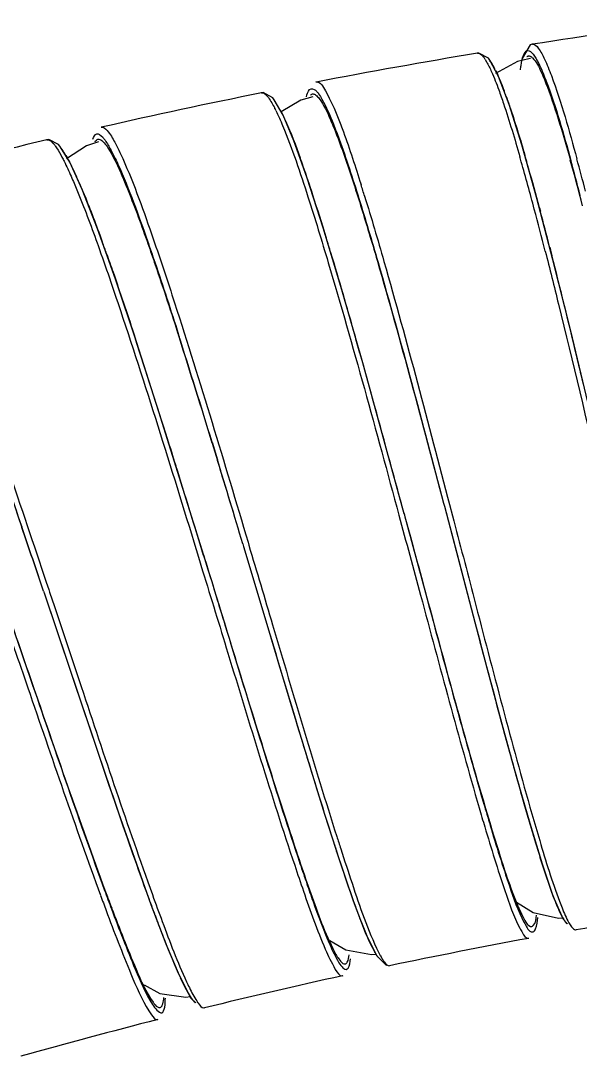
# Model space of a CAD drawing. Header units: millimetres. Extents: x 601 to 1195, y -13 to 407.
# Drawn here: x 964.51 to 971.29, y 370.12 to 382.66 of the extents above; entities that cross this region are included whole.
import ezdxf

# ---------------------------------------------------------------- set-up
doc = ezdxf.new("R2010")
doc.units = ezdxf.units.MM
doc.header["$LTSCALE"] = 0.1

msp = doc.modelspace()

# ---------------------------------------------------------------- linework, layer by layer
at = {"color": 7, "linetype": 'Continuous'}
for p, q in [((970.715, 382.372), (970.703, 382.371)), ((970.707, 382.372), (970.715, 382.372)), ((970.058, 382.265), (970.04, 382.263)), ((970.174, 382.201), (970.058, 382.265)), ((970.134, 382.188), (970.152, 382.158)), ((970.187, 382.172), (970.202, 382.153)), ((970.526, 382.163), (970.261, 382.018)), ((970.664, 382.196), (970.526, 382.163)), ((970.684, 382.197), (970.664, 382.196)), ((968.091, 381.914), (968.084, 381.912)), ((968.089, 381.913), (968.091, 381.914)), ((970.425, 381.642), (970.297, 381.98)), ((967.447, 381.785), (967.424, 381.782)), ((967.564, 381.721), (967.447, 381.785)), ((967.972, 381.733), (967.978, 381.757)), ((968.077, 381.761), (968.087, 381.754)), ((967.904, 381.695), (967.667, 381.551)), ((968.05, 381.736), (967.904, 381.695)), ((964.851, 381.217), (964.826, 381.213)), ((964.969, 381.156), (964.851, 381.217)), ((964.929, 381.141), (964.947, 381.116)), ((964.986, 381.127), (964.998, 381.113)), ((965.307, 381.141), (965.066, 380.982)), ((965.454, 381.188), (965.307, 381.141)), ((965.256, 380.613), (965.106, 380.942)), ((968.175, 380.146), (967.982, 380.749)), ((970.956, 379.759), (970.758, 380.518)), ((970.792, 380.39), (970.803, 380.349)), ((968.4, 379.396), (968.175, 380.146)), ((965.495, 379.991), (965.501, 379.975)), ((965.437, 379.967), (965.449, 379.933)), ((970.916, 379.915), (970.935, 379.842)), ((970.935, 379.842), (970.943, 379.812)), ((965.914, 378.766), (965.664, 379.513)), ((968.652, 378.514), (968.4, 379.396)), ((965.882, 378.864), (965.904, 378.799)), ((966.83, 377.551), (966.894, 377.338)), ((966.832, 377.54), (966.895, 377.331)), ((966.728, 376.178), (966.477, 376.993)), ((969.631, 376.815), (969.641, 376.779)), ((969.631, 376.814), (969.641, 376.779)), ((969.641, 376.779), (969.969, 375.528)), ((969.641, 376.779), (969.79, 376.21)), ((969.704, 376.796), (969.74, 376.661)), ((969.154, 376.687), (969.164, 376.65)), ((969.154, 376.685), (969.163, 376.65)), ((969.164, 376.65), (969.23, 376.407)), ((967.201, 376.323), (967.211, 376.288)), ((967.201, 376.322), (967.211, 376.288)), ((967.211, 376.288), (967.48, 375.388)), ((967.211, 376.288), (967.48, 375.388)), ((967.265, 376.34), (967.274, 376.307)), ((966.665, 376.16), (966.715, 375.995)), ((966.727, 376.179), (966.739, 376.142)), ((966.728, 376.178), (966.739, 376.143)), ((966.739, 376.143), (966.779, 376.012)), ((969.79, 376.21), (970.014, 375.356)), ((964.788, 375.749), (964.8, 375.715)), ((964.788, 375.749), (964.8, 375.714)), ((964.851, 375.769), (964.862, 375.736)), ((964.862, 375.736), (964.92, 375.563)), ((964.8, 375.715), (965.211, 374.492)), ((964.8, 375.714), (965.284, 374.274)), ((970.014, 375.356), (970.073, 375.135)), ((965.284, 374.274), (965.356, 374.063)), ((967.861, 374.121), (967.911, 373.955)), ((970.391, 373.944), (970.431, 373.799)), ((965.75, 372.907), (965.802, 372.759)), ((968.246, 372.876), (968.267, 372.81)), ((968.267, 372.81), (968.286, 372.75)), ((970.707, 372.824), (970.72, 372.781)), ((968.538, 372), (968.684, 371.616)), ((970.514, 371.981), (970.715, 371.855)), ((970.956, 372.058), (971.079, 371.774)), ((970.715, 371.855), (971.024, 371.79)), ((971.024, 371.79), (971.071, 371.794)), ((971.079, 371.774), (971.132, 371.719)), ((971.096, 371.756), (971.108, 371.739)), ((971.148, 371.733), (971.164, 371.706)), ((968.684, 371.616), (968.818, 371.335)), ((971.228, 371.647), (971.235, 371.647)), ((968.254, 371.518), (968.447, 371.404)), ((970.659, 371.544), (970.664, 371.545)), ((970.659, 371.544), (970.662, 371.544)), ((968.447, 371.404), (968.759, 371.348)), ((968.759, 371.348), (968.809, 371.354)), ((968.818, 371.335), (968.941, 371.214)), ((966.429, 371.097), (966.572, 370.82)), ((968.406, 371.09), (968.415, 371.092)), ((968.406, 371.09), (968.409, 371.09)), ((966.008, 370.981), (966.196, 370.877)), ((966.196, 370.877), (966.51, 370.83)), ((966.51, 370.83), (966.563, 370.838)), ((966.572, 370.82), (966.633, 370.764)), ((966.592, 370.799), (966.603, 370.786)), ((966.17, 370.56), (966.172, 370.561)), ((966.17, 370.56), (966.173, 370.561))]:
    msp.add_line(p, q, dxfattribs=at)
for points in [[(970.703, 382.371), (970.681, 382.364), (970.582, 382.2), (970.579, 382.176)], [(970.297, 381.98), (970.191, 382.179), (970.174, 382.201)], [(967.689, 381.511), (967.581, 381.699), (967.564, 381.721)], [(970.758, 380.518), (970.579, 381.152), (970.425, 381.642)], [(967.982, 380.749), (967.82, 381.2), (967.689, 381.511)], [(965.106, 380.942), (964.987, 381.135), (964.969, 381.156)], [(965.664, 379.513), (965.443, 380.135), (965.256, 380.613)], [(971.397, 377.952), (971.17, 378.9), (970.956, 379.759)], [(966.477, 376.993), (966.186, 377.92), (965.914, 378.766)], [(969.154, 376.685), (968.926, 377.526), (968.652, 378.514)], [(969.969, 375.528), (970.156, 374.821), (970.338, 374.141)], [(967.48, 375.388), (967.581, 375.05), (967.792, 374.35)], [(965.211, 374.492), (965.445, 373.8), (965.672, 373.134)], [(967.792, 374.35), (967.996, 373.677), (968.191, 373.049)], [(970.338, 374.141), (970.511, 373.507), (970.674, 372.937)], [(965.672, 373.134), (965.888, 372.514), (966.088, 371.955)], [(968.191, 373.049), (968.373, 372.485), (968.538, 372)], [(970.674, 372.937), (970.823, 372.448), (970.956, 372.058)], [(966.088, 371.955), (966.27, 371.477), (966.429, 371.097)]]:
    msp.add_lwpolyline(points, dxfattribs=at)
for centre, radius, start, end in [((982.961, 304.665), 78.666, 97.51551, 98.96156), ((982.961, 304.665), 78.666, 99.45199, 100.89804), ((969.729, 381.927), 0.482, 32.7596, 34.7371), ((969.258, 381.552), 1.121, 26.8847, 28.3417), ((982.961, 304.665), 78.666, 101.38872, 102.83476), ((965.714, 380.059), 4.968, 20.1564, 20.6257), ((965.161, 379.856), 5.557, 19.8192, 20.1584), ((966.03, 380.801), 1.748, 26.8025, 27.0483), ((965.88, 380.725), 1.917, 26.1095, 26.7955), ((966.217, 380.802), 1.633, 27.1736, 27.4271), ((982.961, 304.665), 78.666, 103.32538, 104.77142), ((964.511, 380.835), 0.519, 36.2141, 37.7843), ((964.103, 380.455), 1.112, 30.825, 32.2414), ((956.123, 376.78), 12.505, 19.1912, 19.7068), ((946.227, 374.041), 25.306, 15.84, 15.9843), ((948.5, 374.62), 23.024, 16.0285, 16.1456), ((950.983, 375.005), 17.943, 17.9807, 19.1493), ((938.275, 371.8), 33.568, 14.7968, 15.8151), ((946.389, 374.014), 25.221, 15.7749, 16.0264), ((937.715, 371.583), 34.23, 14.9108, 15.7445), ((941.133, 372.586), 31.18, 14.5439, 15.5915), ((939.439, 372.228), 32.914, 14.6265, 15.3939), ((938.047, 371.974), 34.399, 14.5104, 15.1857), ((960.414, 378.611), 5.239, 23.8534, 24.2961), ((959.886, 378.377), 5.816, 23.5556, 23.8556), ((943.315, 372.725), 26.535, 17.1043, 17.4267), ((940.177, 371.485), 29.307, 16.9394, 18.0051), ((916.928, 366.111), 55.66, 14.3076, 14.8461), ((919.65, 366.762), 52.926, 14.3898, 14.8751), ((927.075, 367.444), 43.018, 16.7522, 17.0025), ((941.459, 371.266), 25.571, 19.5772, 19.9118), ((907.762, 361.661), 63.179, 15.79313, 16.7257), ((881.113, 356.947), 92.694, 13.50344, 14.28088), ((871.723, 351.336), 100.667, 15.73282, 15.86527), ((875.948, 349.348), 94.653, 17.36231, 18.12798), ((870.875, 348.378), 100.291, 16.91073, 17.69023), ((873.105, 348.942), 97.992, 16.96812, 17.75642), ((824.132, 337.976), 150.098, 15.20371, 15.71574), ((814.549, 340.773), 161.194, 13.44624, 13.56854), ((808.385, 328.029), 165.501, 17.30747, 17.42688), ((702.498, 295.114), 276.385, 17.05603, 17.29156), ((704.292, 297.574), 274.449, 16.6742, 16.89585), ((707.716, 298.328), 270.953, 16.7295, 16.95233), ((644.825, 288.994), 335.975, 15.13009, 15.2454), ((672.984, 277.44), 307.92, 18.61872, 18.77152), ((681.19, 279.911), 299.354, 18.67197, 18.82794), ((1370.156, 495.661), 420.254, 196.63015, 196.81047), ((1143.886, 420.947), 179.75, 194.7656, 195.15859), ((1129.598, 429.484), 173.341, 198.64609, 199.04978), ((1010.546, 384.882), 42.157, 196.1928, 196.5236), ((1008.444, 384.326), 39.916, 196.2107, 196.6207), ((1000.4, 381.658), 30.979, 196.1537, 196.5689), ((1006.155, 385.394), 40.387, 198.0572, 198.7032), ((1006.609, 385.09), 40.26, 197.8476, 198.0646), ((1010.564, 386.209), 44.31, 197.6434, 197.8473), ((993.715, 379.67), 24.005, 196.6776, 196.8123), ((995.157, 381.589), 28.755, 198.5293, 199.0493), ((1002.532, 385.69), 39.412, 200.1313, 200.4782), ((1004.564, 386.377), 41.623, 200.1121, 200.3811), ((997.971, 384.097), 34.576, 200.3944, 200.6377), ((994.844, 382.546), 30.644, 200.0164, 200.4813), ((979, 375.727), 11.105, 199.9988, 200.3483), ((982.961, 304.665), 68, 98.48367, 99.92971), ((989.532, 380.567), 24.975, 200.4934, 200.6135), ((987.724, 379.887), 23.044, 200.6133, 200.7549), ((982.961, 304.665), 68, 100.42038, 101.86643), ((969.766, 371.922), 1.112, 208.254, 209.1038), ((969.669, 371.868), 1.001, 209.1137, 209.4207), ((970.108, 372.008), 1.413, 206.5516, 208.0278), ((969.859, 371.876), 1.131, 208.0564, 208.8369), ((968.973, 371.237), 0.0252, 276.8744, 281.7952), ((982.961, 304.665), 68, 102.35705, 103.80309), ((970.015, 372.723), 3.937, 204.9257, 205.1793), ((982.961, 304.665), 68, 104.29371, 105.73976), ((964.508, 370.14), 0.0252, 280.0727, 285.6732)]:
    msp.add_arc(centre, radius, start, end, dxfattribs=at)
for points, knots in [([(970.715, 382.372), (970.741, 382.371), (970.8, 382.303), (970.832, 382.238), (970.854, 382.191)], [0, 0, 0, 0, 0.337122, 1, 1, 1, 1]), ([(970.043, 382.264), (970.065, 382.268), (970.098, 382.239), (970.118, 382.212), (970.125, 382.202)], [0, 0, 0, 0, 0.645778, 1, 1, 1, 1]), ([(970.598, 382.236), (970.607, 382.26), (970.644, 382.323), (970.698, 382.273), (970.715, 382.253)], [0, 0, 0, 0, 0.497457, 1, 1, 1, 1]), ([(970.715, 382.253), (970.721, 382.245), (970.752, 382.202), (970.776, 382.155), (970.794, 382.117)], [0, 0, 0, 0, 0.198549, 1, 1, 1, 1]), ([(970.562, 382.061), (970.564, 382.079), (970.572, 382.138), (970.583, 382.197), (970.598, 382.236)], [0, 0, 0, 0, 0.306728, 1, 1, 1, 1]), ([(970.641, 382.221), (970.643, 382.223), (970.649, 382.226), (970.655, 382.228), (970.658, 382.229)], [0, 0, 0, 0, 0.517482, 1, 1, 1, 1]), ([(970.658, 382.229), (970.662, 382.229), (970.669, 382.23), (970.676, 382.228), (970.679, 382.226)], [0, 0, 0, 0, 0.480986, 1, 1, 1, 1]), ([(970.679, 382.226), (970.69, 382.222), (970.753, 382.171), (970.784, 382.096), (970.813, 382.035)], [0, 0, 0, 0, 0.149402, 1, 1, 1, 1]), ([(970.794, 382.117), (970.823, 382.054), (970.974, 381.678), (971.083, 381.288), (971.172, 380.965)], [0, 0, 0, 0, 0.171946, 1, 1, 1, 1]), ([(970.854, 382.191), (970.884, 382.126), (971.04, 381.732), (971.152, 381.323), (971.244, 380.985)], [0, 0, 0, 0, 0.170951, 1, 1, 1, 1]), ([(970.258, 382.059), (970.266, 382.042), (970.305, 381.96), (970.339, 381.876), (970.364, 381.809)], [0, 0, 0, 0, 0.210704, 1, 1, 1, 1]), ([(970.813, 382.035), (970.84, 381.975), (970.979, 381.626), (971.082, 381.264), (971.166, 380.967)], [0, 0, 0, 0, 0.176746, 1, 1, 1, 1]), ([(968.091, 381.914), (968.141, 381.92), (968.251, 381.72), (968.311, 381.589), (968.356, 381.476)], [0, 0, 0, 0, 0.294735, 1, 1, 1, 1]), ([(967.428, 381.783), (967.437, 381.785), (967.461, 381.778), (967.478, 381.762), (967.488, 381.752)], [0, 0, 0, 0, 0.409722, 1, 1, 1, 1]), ([(967.488, 381.752), (967.496, 381.744), (967.535, 381.696), (967.565, 381.641), (967.588, 381.596)], [0, 0, 0, 0, 0.188787, 1, 1, 1, 1]), ([(967.978, 381.757), (967.987, 381.786), (968.014, 381.862), (968.079, 381.818), (968.096, 381.799)], [0, 0, 0, 0, 0.535953, 1, 1, 1, 1]), ([(968.021, 381.755), (968.024, 381.758), (968.031, 381.765), (968.04, 381.768), (968.044, 381.769)], [0, 0, 0, 0, 0.529706, 1, 1, 1, 1]), ([(968.044, 381.769), (968.049, 381.77), (968.061, 381.769), (968.072, 381.764), (968.077, 381.761)], [0, 0, 0, 0, 0.45977, 1, 1, 1, 1]), ([(968.087, 381.754), (968.101, 381.743), (968.177, 381.654), (968.223, 381.546), (968.262, 381.456)], [0, 0, 0, 0, 0.155312, 1, 1, 1, 1]), ([(968.096, 381.799), (968.1, 381.794), (968.108, 381.785), (968.116, 381.775), (968.119, 381.769)], [0, 0, 0, 0, 0.474408, 1, 1, 1, 1]), ([(968.119, 381.769), (968.134, 381.75), (968.204, 381.633), (968.257, 381.507), (968.298, 381.403)], [0, 0, 0, 0, 0.179483, 1, 1, 1, 1]), ([(970.299, 381.82), (970.319, 381.764), (970.412, 381.497), (970.493, 381.225), (970.555, 381.01)], [0, 0, 0, 0, 0.207984, 1, 1, 1, 1]), ([(970.389, 381.74), (970.407, 381.69), (970.489, 381.453), (970.562, 381.212), (970.617, 381.023)], [0, 0, 0, 0, 0.212367, 1, 1, 1, 1]), ([(967.601, 381.569), (967.631, 381.509), (967.779, 381.168), (967.896, 380.814), (967.989, 380.524)], [0, 0, 0, 0, 0.180537, 1, 1, 1, 1]), ([(967.669, 381.547), (967.687, 381.513), (967.772, 381.333), (967.841, 381.147), (967.895, 380.997)], [0, 0, 0, 0, 0.194703, 1, 1, 1, 1]), ([(965.486, 381.366), (965.513, 381.372), (965.588, 381.301), (965.624, 381.234), (965.651, 381.184)], [0, 0, 0, 0, 0.32053, 1, 1, 1, 1]), ([(968.262, 381.456), (968.288, 381.396), (968.413, 381.087), (968.516, 380.77), (968.597, 380.514)], [0, 0, 0, 0, 0.194679, 1, 1, 1, 1]), ([(968.298, 381.403), (968.322, 381.343), (968.434, 381.046), (968.531, 380.744), (968.606, 380.504)], [0, 0, 0, 0, 0.204895, 1, 1, 1, 1]), ([(968.356, 381.476), (968.377, 381.421), (968.477, 381.156), (968.565, 380.886), (968.632, 380.672)], [0, 0, 0, 0, 0.207984, 1, 1, 1, 1]), ([(965.386, 381.223), (965.394, 381.248), (965.426, 381.313), (965.483, 381.268), (965.501, 381.249)], [0, 0, 0, 0, 0.498426, 1, 1, 1, 1]), ([(965.501, 381.249), (965.509, 381.241), (965.545, 381.196), (965.574, 381.146), (965.596, 381.106)], [0, 0, 0, 0, 0.195568, 1, 1, 1, 1]), ([(964.83, 381.214), (964.853, 381.22), (964.89, 381.19), (964.912, 381.163), (964.921, 381.152)], [0, 0, 0, 0, 0.642371, 1, 1, 1, 1]), ([(965.413, 381.188), (965.417, 381.196), (965.425, 381.21), (965.44, 381.219), (965.447, 381.221)], [0, 0, 0, 0, 0.562269, 1, 1, 1, 1]), ([(965.447, 381.221), (965.454, 381.222), (965.471, 381.22), (965.485, 381.211), (965.493, 381.206)], [0, 0, 0, 0, 0.436906, 1, 1, 1, 1]), ([(965.493, 381.206), (965.498, 381.202), (965.508, 381.193), (965.517, 381.183), (965.522, 381.178)], [0, 0, 0, 0, 0.463359, 1, 1, 1, 1]), ([(965.522, 381.178), (965.539, 381.158), (965.628, 381.031), (965.691, 380.887), (965.742, 380.769)], [0, 0, 0, 0, 0.167033, 1, 1, 1, 1]), ([(965.651, 381.184), (965.686, 381.12), (965.865, 380.739), (966.004, 380.342), (966.117, 380.013)], [0, 0, 0, 0, 0.173073, 1, 1, 1, 1]), ([(965.012, 381.004), (965.021, 380.987), (965.06, 380.911), (965.096, 380.833), (965.123, 380.772)], [0, 0, 0, 0, 0.219982, 1, 1, 1, 1]), ([(965.058, 381.025), (965.068, 381.008), (965.116, 380.924), (965.157, 380.836), (965.189, 380.767)], [0, 0, 0, 0, 0.208814, 1, 1, 1, 1]), ([(965.596, 381.106), (965.63, 381.045), (965.803, 380.681), (965.937, 380.302), (966.047, 379.989)], [0, 0, 0, 0, 0.174066, 1, 1, 1, 1]), ([(965.123, 380.772), (965.147, 380.717), (965.259, 380.452), (965.36, 380.182), (965.437, 379.967)], [0, 0, 0, 0, 0.208511, 1, 1, 1, 1]), ([(965.742, 380.769), (965.766, 380.713), (965.877, 380.445), (965.976, 380.173), (966.052, 379.957)], [0, 0, 0, 0, 0.209011, 1, 1, 1, 1]), ([(965.217, 380.702), (965.239, 380.652), (965.338, 380.418), (965.427, 380.179), (965.495, 379.991)], [0, 0, 0, 0, 0.212766, 1, 1, 1, 1]), ([(967.989, 380.524), (968.075, 380.259), (968.464, 378.981), (968.814, 377.691), (969.09, 376.67)], [0, 0, 0, 0, 0.208656, 1, 1, 1, 1]), ([(968.597, 380.514), (968.678, 380.258), (969.045, 379.031), (969.373, 377.793), (969.631, 376.815)], [0, 0, 0, 0, 0.209487, 1, 1, 1, 1]), ([(968.606, 380.504), (968.687, 380.246), (969.049, 379.022), (969.375, 377.788), (969.631, 376.814)], [0, 0, 0, 0, 0.211239, 1, 1, 1, 1]), ([(968.676, 380.53), (968.757, 380.268), (969.12, 379.029), (969.447, 377.78), (969.704, 376.796)], [0, 0, 0, 0, 0.212161, 1, 1, 1, 1]), ([(966.047, 379.989), (966.077, 379.903), (966.207, 379.526), (966.33, 379.147), (966.424, 378.854)], [0, 0, 0, 0, 0.227513, 1, 1, 1, 1]), ([(966.117, 380.013), (966.206, 379.756), (966.609, 378.538), (966.976, 377.309), (967.265, 376.34)], [0, 0, 0, 0, 0.211966, 1, 1, 1, 1]), ([(965.449, 379.933), (965.542, 379.672), (965.969, 378.421), (966.358, 377.158), (966.665, 376.16)], [0, 0, 0, 0, 0.209893, 1, 1, 1, 1]), ([(966.052, 379.957), (966.082, 379.872), (966.212, 379.497), (966.336, 379.119), (966.429, 378.827)], [0, 0, 0, 0, 0.227151, 1, 1, 1, 1]), ([(970.861, 379.867), (970.916, 379.653), (971.146, 378.731), (971.365, 377.807), (971.531, 377.097)], [0, 0, 0, 0, 0.232442, 1, 1, 1, 1]), ([(965.552, 379.834), (965.578, 379.76), (965.691, 379.438), (965.8, 379.114), (965.882, 378.864)], [0, 0, 0, 0, 0.230398, 1, 1, 1, 1]), ([(963.562, 379.241), (963.637, 379.046), (963.971, 378.146), (964.283, 377.238), (964.525, 376.527)], [0, 0, 0, 0, 0.217085, 1, 1, 1, 1]), ([(963.631, 379.269), (963.726, 379.019), (964.149, 377.859), (964.543, 376.688), (964.851, 375.769)], [0, 0, 0, 0, 0.215572, 1, 1, 1, 1]), ([(963.617, 379.083), (963.688, 378.896), (964.002, 378.046), (964.298, 377.189), (964.526, 376.521)], [0, 0, 0, 0, 0.22012, 1, 1, 1, 1]), ([(969.09, 376.67), (969.178, 376.346), (969.497, 375.164), (969.814, 373.98), (970.062, 373.126)], [0, 0, 0, 0, 0.273906, 1, 1, 1, 1]), ([(969.163, 376.65), (969.249, 376.333), (969.561, 375.176), (969.872, 374.018), (970.115, 373.183)], [0, 0, 0, 0, 0.273995, 1, 1, 1, 1]), ([(969.74, 376.661), (969.827, 376.326), (970.141, 375.121), (970.453, 373.916), (970.7, 373.051)], [0, 0, 0, 0, 0.277786, 1, 1, 1, 1]), ([(969.23, 376.407), (969.319, 376.078), (969.635, 374.91), (969.95, 373.741), (970.202, 372.908)], [0, 0, 0, 0, 0.281398, 1, 1, 1, 1]), ([(967.274, 376.307), (967.37, 375.984), (967.72, 374.807), (968.068, 373.629), (968.338, 372.779)], [0, 0, 0, 0, 0.273878, 1, 1, 1, 1]), ([(966.739, 376.142), (966.83, 375.846), (967.165, 374.756), (967.499, 373.665), (967.757, 372.875)], [0, 0, 0, 0, 0.271812, 1, 1, 1, 1]), ([(966.715, 375.995), (966.817, 375.663), (967.182, 374.472), (967.545, 373.28), (967.829, 372.428)], [0, 0, 0, 0, 0.278822, 1, 1, 1, 1]), ([(966.779, 376.012), (966.881, 375.68), (967.245, 374.491), (967.608, 373.301), (967.892, 372.451)], [0, 0, 0, 0, 0.279661, 1, 1, 1, 1]), ([(964.27, 375.532), (964.38, 375.214), (964.778, 374.057), (965.174, 372.898), (965.479, 372.065)], [0, 0, 0, 0, 0.274644, 1, 1, 1, 1]), ([(964.332, 375.554), (964.441, 375.24), (964.834, 374.095), (965.226, 372.95), (965.528, 372.125)], [0, 0, 0, 0, 0.274626, 1, 1, 1, 1]), ([(964.333, 375.554), (964.445, 375.229), (964.848, 374.059), (965.25, 372.887), (965.562, 372.048)], [0, 0, 0, 0, 0.27712, 1, 1, 1, 1]), ([(964.92, 375.563), (965.028, 375.239), (965.418, 374.074), (965.806, 372.907), (966.107, 372.073)], [0, 0, 0, 0, 0.277775, 1, 1, 1, 1]), ([(967.911, 373.955), (967.941, 373.859), (968.051, 373.499), (968.162, 373.139), (968.246, 372.876)], [0, 0, 0, 0, 0.266449, 1, 1, 1, 1]), ([(970.431, 373.799), (970.449, 373.731), (970.519, 373.478), (970.59, 373.225), (970.644, 373.039)], [0, 0, 0, 0, 0.265992, 1, 1, 1, 1]), ([(970.7, 373.051), (970.731, 372.943), (970.835, 372.588), (970.943, 372.233), (971.034, 371.992)], [0, 0, 0, 0, 0.304461, 1, 1, 1, 1]), ([(970.13, 372.893), (970.207, 372.635), (970.336, 372.222), (970.479, 371.811), (970.555, 371.665)], [0, 0, 0, 0, 0.620304, 1, 1, 1, 1]), ([(970.196, 372.909), (970.269, 372.664), (970.393, 372.271), (970.531, 371.879), (970.604, 371.74)], [0, 0, 0, 0, 0.619023, 1, 1, 1, 1]), ([(970.202, 372.908), (970.232, 372.807), (970.332, 372.484), (970.436, 372.161), (970.526, 371.946)], [0, 0, 0, 0, 0.31029, 1, 1, 1, 1]), ([(965.802, 372.759), (965.823, 372.697), (965.905, 372.462), (965.989, 372.228), (966.051, 372.057)], [0, 0, 0, 0, 0.265307, 1, 1, 1, 1]), ([(970.736, 372.727), (970.757, 372.659), (970.827, 372.43), (970.902, 372.201), (970.962, 372.043)], [0, 0, 0, 0, 0.294182, 1, 1, 1, 1]), ([(968.333, 372.605), (968.354, 372.543), (968.428, 372.316), (968.506, 372.091), (968.564, 371.929)], [0, 0, 0, 0, 0.277465, 1, 1, 1, 1]), ([(968.386, 372.629), (968.431, 372.489), (968.572, 372.068), (968.711, 371.643), (968.844, 371.376)], [0, 0, 0, 0, 0.329702, 1, 1, 1, 1]), ([(967.829, 372.428), (967.864, 372.323), (967.98, 371.982), (968.1, 371.643), (968.199, 371.413)], [0, 0, 0, 0, 0.30509, 1, 1, 1, 1]), ([(967.901, 372.443), (967.941, 372.324), (968.067, 371.966), (968.193, 371.605), (968.313, 371.379)], [0, 0, 0, 0, 0.32901, 1, 1, 1, 1]), ([(967.977, 372.204), (968.001, 372.132), (968.086, 371.891), (968.175, 371.652), (968.246, 371.487)], [0, 0, 0, 0, 0.29687, 1, 1, 1, 1]), ([(966.107, 372.073), (966.146, 371.964), (966.276, 371.61), (966.41, 371.257), (966.52, 371.019)], [0, 0, 0, 0, 0.306212, 1, 1, 1, 1]), ([(970.962, 372.043), (970.974, 372.011), (971.014, 371.913), (971.056, 371.815), (971.096, 371.756)], [0, 0, 0, 0, 0.320666, 1, 1, 1, 1]), ([(971.034, 371.992), (971.044, 371.966), (971.078, 371.878), (971.116, 371.79), (971.148, 371.733)], [0, 0, 0, 0, 0.305277, 1, 1, 1, 1]), ([(965.547, 371.881), (965.642, 371.623), (965.802, 371.213), (965.976, 370.805), (966.063, 370.664)], [0, 0, 0, 0, 0.623954, 1, 1, 1, 1]), ([(965.611, 371.901), (965.703, 371.656), (965.856, 371.266), (966.022, 370.877), (966.107, 370.742)], [0, 0, 0, 0, 0.622704, 1, 1, 1, 1]), ([(965.613, 371.91), (965.707, 371.662), (965.862, 371.278), (966.027, 370.891), (966.116, 370.769)], [0, 0, 0, 0, 0.637785, 1, 1, 1, 1]), ([(968.588, 371.865), (968.606, 371.816), (968.667, 371.657), (968.731, 371.499), (968.787, 371.396)], [0, 0, 0, 0, 0.31034, 1, 1, 1, 1]), ([(970.526, 371.946), (970.553, 371.883), (970.594, 371.797), (970.652, 371.697), (970.685, 371.688)], [0, 0, 0, 0, 0.669063, 1, 1, 1, 1]), ([(966.176, 371.721), (966.201, 371.656), (966.286, 371.435), (966.375, 371.216), (966.445, 371.064)], [0, 0, 0, 0, 0.294963, 1, 1, 1, 1]), ([(970.604, 371.74), (970.616, 371.717), (970.641, 371.678), (970.677, 371.614), (970.723, 371.625), (970.731, 371.635)], [0, 0, 0, 0, 0.412874, 0.785726, 1, 1, 1, 1]), ([(970.698, 371.686), (970.706, 371.688), (970.749, 371.722), (970.75, 371.782), (970.756, 371.826)], [0, 0, 0, 0, 0.140166, 1, 1, 1, 1]), ([(970.731, 371.635), (970.737, 371.643), (970.761, 371.693), (970.766, 371.749), (970.771, 371.795)], [0, 0, 0, 0, 0.162635, 1, 1, 1, 1]), ([(971.108, 371.739), (971.11, 371.736), (971.115, 371.729), (971.121, 371.723), (971.124, 371.721)], [0, 0, 0, 0, 0.527036, 1, 1, 1, 1]), ([(970.555, 371.665), (970.564, 371.646), (970.59, 371.604), (970.626, 371.542), (970.659, 371.544)], [0, 0, 0, 0, 0.382672, 1, 1, 1, 1]), ([(970.685, 371.688), (970.687, 371.687), (970.692, 371.686), (970.696, 371.686), (970.698, 371.686)], [0, 0, 0, 0, 0.515702, 1, 1, 1, 1]), ([(971.164, 371.706), (971.17, 371.698), (971.186, 371.675), (971.209, 371.649), (971.228, 371.647)], [0, 0, 0, 0, 0.347726, 1, 1, 1, 1]), ([(968.246, 371.487), (968.276, 371.417), (968.318, 371.324), (968.381, 371.222), (968.414, 371.182), (968.451, 371.162), (968.502, 371.204), (968.501, 371.257), (968.505, 371.295)], [0, 0, 0, 0, 0.430076, 0.57353, 0.670878, 0.730083, 0.783436, 1, 1, 1, 1]), ([(968.199, 371.413), (968.235, 371.329), (968.284, 371.231), (968.368, 371.086), (968.406, 371.09)], [0, 0, 0, 0, 0.702336, 1, 1, 1, 1]), ([(968.313, 371.379), (968.334, 371.339), (968.361, 371.287), (968.42, 371.229), (968.44, 371.234)], [0, 0, 0, 0, 0.680793, 1, 1, 1, 1]), ([(968.454, 371.241), (968.459, 371.245), (968.48, 371.276), (968.485, 371.314), (968.489, 371.345)], [0, 0, 0, 0, 0.167401, 1, 1, 1, 1]), ([(968.797, 371.376), (968.804, 371.365), (968.816, 371.345), (968.829, 371.325), (968.835, 371.316)], [0, 0, 0, 0, 0.538764, 1, 1, 1, 1]), ([(968.44, 371.234), (968.443, 371.234), (968.448, 371.236), (968.452, 371.239), (968.454, 371.241)], [0, 0, 0, 0, 0.48111, 1, 1, 1, 1]), ([(968.868, 371.33), (968.872, 371.323), (968.88, 371.309), (968.889, 371.295), (968.893, 371.289)], [0, 0, 0, 0, 0.522583, 1, 1, 1, 1]), ([(968.893, 371.289), (968.9, 371.277), (968.921, 371.247), (968.952, 371.209), (968.976, 371.212)], [0, 0, 0, 0, 0.369486, 1, 1, 1, 1]), ([(966.452, 371.049), (966.465, 371.021), (966.507, 370.936), (966.552, 370.85), (966.592, 370.799)], [0, 0, 0, 0, 0.318311, 1, 1, 1, 1]), ([(966.52, 371.019), (966.531, 370.995), (966.569, 370.915), (966.609, 370.837), (966.643, 370.785)], [0, 0, 0, 0, 0.302209, 1, 1, 1, 1]), ([(966.107, 370.742), (966.134, 370.7), (966.255, 370.559), (966.262, 370.758), (966.264, 370.819)], [0, 0, 0, 0, 0.454941, 1, 1, 1, 1]), ([(966.116, 370.769), (966.123, 370.758), (966.144, 370.732), (966.177, 370.699), (966.199, 370.705)], [0, 0, 0, 0, 0.369436, 1, 1, 1, 1]), ([(966.199, 370.705), (966.207, 370.707), (966.223, 370.721), (966.229, 370.74), (966.232, 370.751)], [0, 0, 0, 0, 0.402845, 1, 1, 1, 1]), ([(966.603, 370.786), (966.607, 370.782), (966.614, 370.774), (966.622, 370.767), (966.625, 370.764)], [0, 0, 0, 0, 0.535592, 1, 1, 1, 1]), ([(966.643, 370.785), (966.646, 370.78), (966.653, 370.769), (966.661, 370.759), (966.665, 370.754)], [0, 0, 0, 0, 0.522827, 1, 1, 1, 1]), ([(966.063, 370.664), (966.073, 370.648), (966.1, 370.61), (966.14, 370.555), (966.17, 370.56)], [0, 0, 0, 0, 0.38133, 1, 1, 1, 1]), ([(966.729, 370.701), (966.73, 370.701), (966.733, 370.701), (966.736, 370.702), (966.737, 370.702)], [0, 0, 0, 0, 0.506835, 1, 1, 1, 1])]:
    msp.add_open_spline(points, degree=3, knots=knots, dxfattribs=at)
for points in [[(970.152, 382.158), (970.174, 382.119), (970.194, 382.079), (970.212, 382.038)], [(970.202, 382.153), (970.218, 382.131), (970.232, 382.108), (970.244, 382.084)], [(970.212, 382.038), (970.244, 381.967), (970.272, 381.893), (970.299, 381.82)], [(964.947, 381.116), (964.971, 381.08), (964.992, 381.042), (965.012, 381.004)], [(964.998, 381.113), (965.015, 381.093), (965.029, 381.071), (965.043, 381.049)], [(966.232, 370.751), (966.24, 370.776), (966.243, 370.801), (966.245, 370.827)], [(966.665, 370.754), (966.681, 370.732), (966.701, 370.704), (966.729, 370.701)]]:
    msp.add_open_spline(points, degree=3, dxfattribs=at)

doc.saveas('drawing.dxf')
